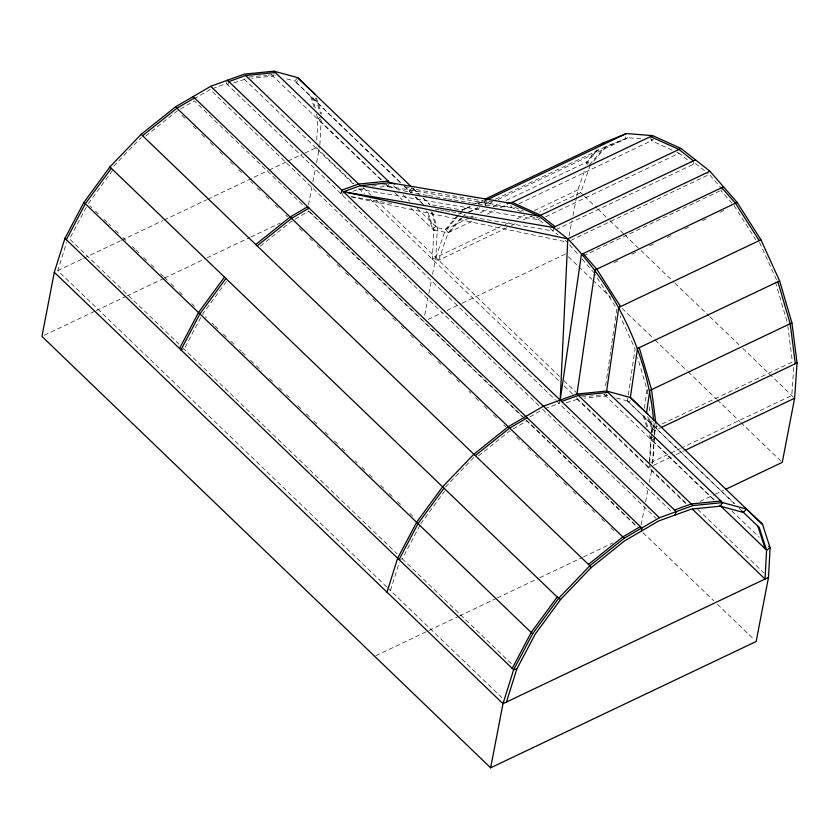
<?xml version="1.0" encoding="UTF-8"?>
<svg xmlns="http://www.w3.org/2000/svg" width="839" height="839" viewBox="0 0 839 839"><rect width="100%" height="100%" fill="white"/><g stroke="black" fill="none" stroke-linecap="round" stroke-linejoin="round"><path stroke-width="0.63" stroke-dasharray="4.2 3.15" d="M316.743 140.082L317.897 118.75L316.345 113.968M319.879 144.675L321.19 120.197M506.746 227.799L438.629 260.205L432.337 259.136L433.889 230.274L427.691 211.155M432.588 274.164L435.798 257.489L437.392 227.851L432.221 211.91M649.386 461.219L651.326 433.679M652.648 463.275L653.969 438.787M553.373 227.474L553.142 230.977L474.759 217.637M649.68 463.128L651.431 437.633M651.788 432.536L652.05 428.719L650.886 419.615M652.679 463.327L654.934 430.512L653.948 422.762M693.182 164.35L693.35 162.011M793.715 367.482L791.796 395.515L681.394 448.036M605.653 385.699L606.587 379.301M606.775 378.011L608.642 365.206M608.831 363.916L609.764 357.508M609.953 356.229L610.698 351.111M610.886 349.821L612.753 337.016M612.942 335.726L613.875 329.318M614.064 328.039L614.997 321.631M615.186 320.351L616.864 308.825L594.411 273.504M734.492 503.851L627.457 400.937L635.06 348.835L620.073 315.884M646.722 426.694L643.24 415.934L643.597 413.438M644.331 408.446L647.058 389.736L637.609 357.519M651.504 432.431L652.05 428.719L657.304 426.212M649.365 465.309L649.04 467.491L652.511 465.844M654.441 433.931L654.934 430.512L660.199 428.016M308.448 204.957L311.898 187.003M312.895 181.874L315.611 167.769M316.597 162.63L319.806 145.965L303.351 153.789M424.681 315.202L427.9 298.527M428.886 293.398L431.603 279.293M569.02 236.053L571.988 220.657M572.974 215.529L576.435 197.574M576.676 196.295L577.914 189.876L584.741 170.233M641.153 524.847L644.604 506.892M645.59 501.753L648.306 487.648M649.302 482.519L652.018 468.414M386.695 586.891L57.765 270.63L66.596 242.471M212.414 88.672L226.425 83.596L227.474 80.229M227.841 84.959L228.89 81.593M340.728 193.505L341.788 190.138M341.001 193.757L341.704 191.523M342.417 195.12L343.476 191.753M390.471 590.509L399.301 562.361M560.179 400.119L559.131 403.486L545.119 408.562M435.798 257.489L445.614 229.257L458.01 214.847M438.629 260.205L448.183 232.707L462.583 215.969M586.87 164.098L587.72 161.644L598.469 149.153M590.299 165.105L580.745 192.592L539.634 212.152M86.228 207.327L69.543 238.937L178.938 344.116M200.804 317.499L184.129 349.097L180.941 349.863M399.06 559.582L402.248 558.816L420.129 524.962M274.185 74.346L273.053 76.15L251.71 78.279M380.098 187.066L387.639 186.31L389.904 182.713M606.891 394.236L605.758 396.029L584.416 398.168M112.562 170.443L88.022 203.95L91.787 207.569M226.373 281.663L202.598 314.111L206.363 317.729M420.717 523.83L444.502 491.381M296.922 78.478L294.762 81.058L283.813 78.09M296.177 82.421L297.614 80.701M412.222 187.789L409.338 191.219L411.194 192.98M492.996 201.853L484.26 201.161L413.637 189.153L410.753 192.582L387.639 186.31L385.95 184.695L382.185 185.073M616.508 397.969L627.457 400.937L628.904 399.228M628.872 402.301L630.32 400.581M458.912 214.983L447.344 228.428L449.914 231.889L461.775 218.098M459.741 214.018L463.873 209.215L470.857 206.415M462.625 217.112L465.173 214.155M596.739 149.982L585.989 162.462L588.569 165.923M589.408 164.937L604.657 147.213L626.198 138.571L624.636 134.376M593.687 161.161L606.398 146.395L627.939 137.743L640.692 138.75M113.705 166.174L141.455 137.229M445.519 486.998L474.161 457.119M145.797 136.033L177.249 110.874M260.373 246.194L291.836 221.035L293.713 222.849M478.503 455.923L509.955 430.764L511.842 432.567M321.4 116.327L317.897 118.75L381.546 179.955M321.064 118.897L319.313 120.113L318.149 116.527M410.785 208.062L433.889 230.274L437.392 227.851L445.614 229.257L469.672 217.804M714.251 499.845L650.603 438.64L654.105 436.217M655.521 437.57L652.018 439.993L650.854 436.416M194.029 98.887L210.086 89.521L539.016 405.782M180.458 108.997L194.375 100.879L304.714 206.96M295.045 219.168L308.951 211.04M529.944 416.899L542.791 409.401L655.951 518.208M513.164 428.886L527.081 420.759L637.409 526.85M57.765 270.63L82.558 258.832M83.743 258.265L120.344 240.856M121.519 240.29L162.85 220.636M164.025 220.07L206.53 199.85M207.715 199.283L267.935 170.642M269.109 170.076L286.823 161.654M288.008 161.088L302.176 154.355M44.31 335.285L95.048 311.143M96.233 310.577L125.735 296.545M126.909 295.978L163.49 278.579M164.675 278.013L205.975 258.37M207.149 257.804L249.634 237.594M250.819 237.038L280.32 223.006M432.421 204.989L462.142 210.044L469.746 206.425M475.619 203.625L482.677 200.269M478.44 203.499L485.991 200.343L487.553 204.527L485.162 205.492M468.361 212.057L477.769 207.59M484.816 204.234L490.689 201.433M495.388 199.2L606.398 146.395M484.26 201.161L485.823 205.356L493.426 201.738M498.125 199.504L627.939 137.743L627.153 135.645M470.847 217.249L473.196 216.126M480.244 212.77L487.291 209.425M493.164 206.625L500.222 203.269M506.095 200.479L587.72 161.644L589.009 163.374M433.889 230.274L448.183 232.707L473.416 220.709M487.522 213.997L494.57 210.641M500.443 207.852L507.49 204.496M485.823 205.356L511.339 207.359L513.069 206.541L523.473 211.229M518.984 203.72L653.445 139.756L649.617 139.452M432.337 259.136L500.401 226.75M505.099 224.516L509.787 222.283M516.834 218.937L525.057 215.025M534.453 210.547L577.914 189.876L583.566 195.319M511.444 225.565L516.142 223.331M523.19 219.975L531.412 216.063M545.549 216.808L679.139 153.254L691.179 162.766M556.047 229.592L695.248 163.364L708.294 173.663M570.709 240.394L709.301 174.46L721.729 188.681M428.152 319.376L442.237 312.674M446.935 310.44L461.031 303.739M462.205 303.173L565.559 254.007M583.357 255.853L719.652 191.009M722.557 189.624L720.827 190.453L734.094 205.618L755.834 239.828M614.242 262.638L620.115 259.838M631.872 254.248L637.745 251.459M649.491 245.869L655.374 243.069M667.12 237.479L672.993 234.689M684.739 229.099L690.623 226.299M702.369 220.709L708.242 217.92M719.988 212.33L725.871 209.53M662.002 423.978L792.425 361.934L794.355 363.13M650.854 462.572L669.648 453.626M670.822 453.07L680.219 448.603M653.686 465.288L674.829 455.231M676.003 454.675L684.225 450.763M375.83 655.731L427.754 631.022M428.939 630.467L458.44 616.434M459.615 615.868L496.195 598.469M497.38 597.903L538.68 578.26M539.855 577.693L582.339 557.484M583.514 556.918L613.015 542.885M700.062 501.481L714.157 494.769M715.331 494.213L723.543 490.301M477.842 203.604L485.991 200.343M462.142 210.044L470.291 206.772M469.064 212.078L479.835 207.757M233.672 82.841L246.687 78.782M352.915 191.313L358.756 189.195L366.286 188.45M566.377 402.73L579.392 398.672M249.036 77.052L266.624 75.29M267.872 75.164L271.637 74.786L275.297 75.783M372.138 186.08L377.162 185.576M581.742 396.931L604.342 394.676L609.208 395.998M387.639 186.31L511.339 207.359L521.743 212.057M427.292 195.393L410.753 192.582L404.618 186.688M428.561 195.613L446.379 198.644M447.648 198.864L452.735 199.724M454.014 199.944L470.553 202.755M471.822 202.975L476.919 203.835M478.188 204.055L483.274 204.926M358.756 189.195L539.089 219.881L545.109 224.632M435.336 209.079L439.112 209.719M440.37 209.928L444.146 210.579M445.404 210.788L450.438 211.648M451.697 211.858L456.731 212.718M457.989 212.928L461.765 213.567M351.415 196.651L393.816 203.867M464.481 215.885L468.33 216.546M469.62 216.766L473.479 217.416M351.352 196.987L565.906 241.8M404.891 186.772L413.637 189.153M672.196 150.129L651.389 140.732L650.728 137.627M676.821 152.216L679.139 153.254M536.194 216.976L540.819 219.063M530.993 216.231L539.089 219.881M652.05 428.719L654.934 430.512M550.122 228.596L558.155 234.941M565.182 240.478L567.185 242.072M413.124 188.639L419.039 194.281M423.024 198.056L429.841 204.548L423.705 198.654M415.389 196.987L424.188 205.335L415.683 197.144M627.457 400.937L644.656 417.298L648.526 429.243M584.51 196.221L596.76 207.999M597.704 208.901L609.009 219.776M609.953 220.678L624.08 234.27M625.024 235.172L640.094 249.665M641.038 250.578L674.021 282.282M674.965 283.183L708.882 315.8M709.825 316.702L739.033 344.787M742.798 348.416L794.617 398.242M568.391 256.724L577.809 265.785M578.753 266.687L591.946 279.366M592.89 280.278L610.792 297.488M622.098 308.364L654.126 339.166M655.07 340.068L687.11 370.869M688.053 371.771L716.317 398.955M717.261 399.857L739.872 421.598M740.816 422.51L781.329 461.46M413.333 188.681L418.997 194.113M400.591 182.64L310.535 96.055L314.405 108M404.367 186.268L410.963 192.613M643.24 415.934L734.24 503.431M399.909 182.157L294.762 81.058L311.951 97.408L315.433 108.168M739.211 508.382L742.043 511.108M393.543 185.692L399.207 191.135M402.972 194.763L409.579 201.108M417.119 208.355L437.392 227.851M731.912 511.014L759.253 537.317M386.265 184.486L390.984 189.016M394.75 192.645L402.301 199.902M271.637 74.786L381.252 180.175M604.342 394.676L713.947 500.054M363.182 187.674L370.733 194.921M376.386 200.364L560.169 377.068M563.944 380.686L576.194 392.463M697.775 509.367L763.784 572.838M316.345 147.612L354.058 183.877M358.777 188.408L364.43 193.851M370.093 199.294L558.585 380.528M564.248 385.961L572.722 394.12M576.487 397.738L686.763 503.767M244.18 79.034L353.303 183.961M576.875 398.924L686.008 503.851M226.425 83.596L555.355 399.857M556.299 400.769L671.557 511.58M309.895 211.942L524.721 418.493M308.395 210.998L522.382 416.731M526.147 420.36L636.392 526.347M642.989 532.692L713.716 600.703M717.492 604.321L754.271 639.685M181.969 115.404L185.744 119.033M193.285 126.29L196.116 129.007M201.769 134.45L205.545 138.078M210.253 142.609L214.029 146.238M219.692 151.67L224.401 156.211M230.064 161.644L233.829 165.273M238.549 169.814L241.38 172.53M250.809 181.602L252.696 183.405M257.405 187.946L262.125 192.477M265.9 196.106L269.665 199.734M275.328 205.167L280.048 209.708M285.7 215.141L287.588 216.955M299.366 228.281L302.197 231.008M309.727 238.255L312.559 240.971M317.268 245.502L321.043 249.12M326.696 254.553L331.405 259.083M337.058 264.526L340.823 268.144M345.532 272.675L349.307 276.304M354.96 281.736L359.669 286.267M365.322 291.699L368.153 294.416M372.862 298.946L376.627 302.575M382.28 308.007L385.111 310.724M392.652 317.971L396.417 321.599M401.126 326.119L403.958 328.846M410.554 335.181L415.263 339.711M419.972 344.242L424.681 348.772M428.456 352.401L432.221 356.019M437.874 361.452L442.583 365.982M448.236 371.425L452.011 375.043M456.72 379.574L459.541 382.29M468.97 391.352L470.847 393.166M475.566 397.696L480.275 402.217M484.04 405.845L487.816 409.474M493.468 414.906L498.177 419.437M503.83 424.87L505.718 426.684M516.551 437.109L522.215 442.541M527.867 447.984L530.699 450.711M535.418 455.241L539.194 458.87M544.847 464.303L549.566 468.844M555.219 474.276L558.994 477.905M563.703 482.446L567.479 486.064M573.142 491.507L575.963 494.223M583.514 501.481L587.279 505.109M591.998 509.64L594.83 512.367M601.427 518.712L606.146 523.242M610.855 527.773L615.574 532.314M95.562 211.197L98.394 213.924M104.046 219.357L107.822 222.985M108.766 223.898L110.654 225.701M115.363 230.243L119.138 233.871M122.914 237.489L126.679 241.118M132.342 246.561L135.173 249.277M136.107 250.19L138.938 252.906M143.658 257.437L147.423 261.065M151.198 264.694L154.03 267.41M160.627 273.766L163.458 276.482M164.402 277.384L167.234 280.111M170.999 283.739L174.774 287.358M179.494 291.899L182.325 294.615M191.753 303.687L194.575 306.403M212.015 323.172L213.903 324.976M214.847 325.889L218.612 329.507M223.321 334.037L227.096 337.666M230.861 341.284L234.626 344.913M239.346 349.444L241.223 351.258M242.167 352.16L245.942 355.778M250.651 360.309L255.36 364.839M256.304 365.752L261.957 371.184M269.497 378.431L274.206 382.962M278.915 387.492L282.68 391.11M286.456 394.739L289.277 397.455M297.761 405.604L301.526 409.233M306.235 413.763L310.011 417.382M313.776 421.01L317.551 424.628M325.081 431.875L329.79 436.406M334.509 440.936L338.274 444.565M342.039 448.183L344.871 450.9M355.233 460.873L357.12 462.677M361.829 467.208L365.594 470.836M369.37 474.454L372.191 477.171M380.675 485.33L385.384 489.861M389.149 493.479L392.925 497.108M397.634 501.638L400.465 504.354M409.883 513.416L412.715 516.132M182.713 347.745L397.067 553.834M402.248 558.816L511.643 663.995M387.639 587.793L502.687 698.405M569.671 244.915L578.795 255.339M582.109 259.136L593.708 272.402M445.614 229.257L448.183 232.707M759.515 242.387L776.631 280.058M649.554 419.175L654.724 435.116M647.739 416.584L652.91 432.536M649.438 435.053L650.603 438.64M431.204 211.774L435.986 226.499L432.473 228.921L426.663 210.998M316.45 98.058L321.62 114.01M315.433 97.932L320.603 113.873M775.435 282.051L787.433 322.952M510.899 205.293L511.339 207.359M787.769 325.553L792.425 361.934M656.014 424.524L656.675 429.683L653.78 427.89L652.952 421.398M647.058 389.736L647.718 394.928M649.218 406.621L650.047 413.124"/><path stroke-width="1.26" d="M653.612 420.182C647.383 352.191 615.071 287.683 567.804 238.863L343.476 191.753L360.246 185.671L389.904 182.713L510.458 203.227L538.953 216.084L567.804 238.863L560.179 400.119L581.427 254.437L723.533 186.824M641.657 530.93L641.814 527.983L193.117 96.579M315.254 94.377L297.646 77.618L273.913 71.189L244.254 74.147L210.704 86.312L175.54 106.847L141.151 134.345L109.909 166.94L83.91 202.409L64.939 238.339L54.304 272.276L41.95 336.408L490.647 767.811L756.149 641.499L768.503 577.368L770.097 547.741L762.546 524.427L630.351 397.508L606.618 391.068L576.959 394.036L543.399 406.202L508.235 426.726L473.857 454.224L442.604 486.83L416.616 522.298L397.644 558.229L386.999 592.156M725.892 489.189L782.273 462.362L794.617 398.242L797.05 362.899L791.932 322.879L779.609 280.887L760.921 239.797L737.156 202.398L709.92 171.25L681.069 148.472L652.574 135.614L626.366 133.558L602.517 143.259L600.871 145.178M576.959 394.036L595.04 270.011L737.156 202.398M646.544 412.903L649.816 390.492L791.932 322.879M490.647 767.811L502.991 703.68L513.636 669.753L532.608 633.823L558.596 598.354L589.848 565.759L624.237 538.25L659.402 517.726L692.951 505.56L722.61 502.592L746.343 509.032L743.459 512.461L720.334 506.2L691.462 509.084L658.783 520.925L624.531 540.924L591.055 567.709L560.62 599.455L535.303 634.001L516.824 668.987L506.462 702.033M675.122 515.01L676.171 511.643L227.474 80.229M66.354 239.702L85.326 203.772L111.314 168.303M179.525 348.5L198.486 312.58L224.485 277.101M180.941 349.863L199.902 313.933L225.901 278.464M399.06 559.582L418.032 523.651L444.02 488.183M512.23 668.389L531.192 632.459L557.19 596.99M720.334 506.2L722.61 502.592L606.618 391.068L618.815 307.399L760.921 239.797M602.601 144.35L604.248 142.431L485.026 199.158M142.567 135.708L176.956 108.2L194.533 97.943M255.738 244.506L290.116 217.007L307.693 206.74M257.154 245.869L291.532 218.371L309.109 208.103M475.273 455.587L509.651 428.089L527.238 417.822M588.443 564.395L622.821 536.897L640.398 526.63M487.165 199.776L626.366 133.558M652.574 135.614L510.458 203.227L506.714 202.933M512.189 202.398L540.683 215.256L681.069 148.472M695.489 159.861L553.373 227.474L343.476 191.753M567.804 238.863L709.92 171.25M779.609 280.887L637.493 348.5L630.351 397.508L647.96 414.267M661.373 427.45L797.05 362.899M685.39 450.197L794.617 398.242M768.503 577.368L502.991 703.68L54.304 272.276M228.89 81.593L245.67 75.51L275.328 72.542M341.788 190.138L358.568 184.056L388.216 181.098M561.595 401.472L578.375 395.4L608.023 392.432M674.493 510.028L691.273 503.945L720.921 500.977M516.824 668.987L513.636 669.753L64.939 238.339M538.953 216.084L360.246 185.671L245.67 75.51M394.896 184.066L389.904 182.713L273.913 71.189M650.508 136.6L679.003 149.457L693.423 160.847M560.62 599.455L558.596 598.354L109.909 166.94M540.683 215.256L555.114 226.645M744.927 507.668L762.546 524.427M742.043 511.108L759.232 527.458L766.594 550.164L765.032 579.025L692.427 509.2M297.646 77.618L411.446 186.866M768.681 546.378L770.097 547.741L766.594 550.164L719.914 505.277M578.375 395.4L692.951 505.56M210.704 86.312L659.402 517.726M175.54 106.847L624.237 538.25M141.151 134.345L589.848 565.759L591.055 567.709M83.91 202.409L532.608 633.823M721.802 187.653L735.425 203.227L759.19 240.615M583.157 253.609L596.77 269.183L620.545 306.581M757.816 526.105L765.178 548.8M777.879 281.715L790.191 323.707L795.32 363.727M639.224 347.671L651.546 389.663L655.846 423.234"/></g></svg>
